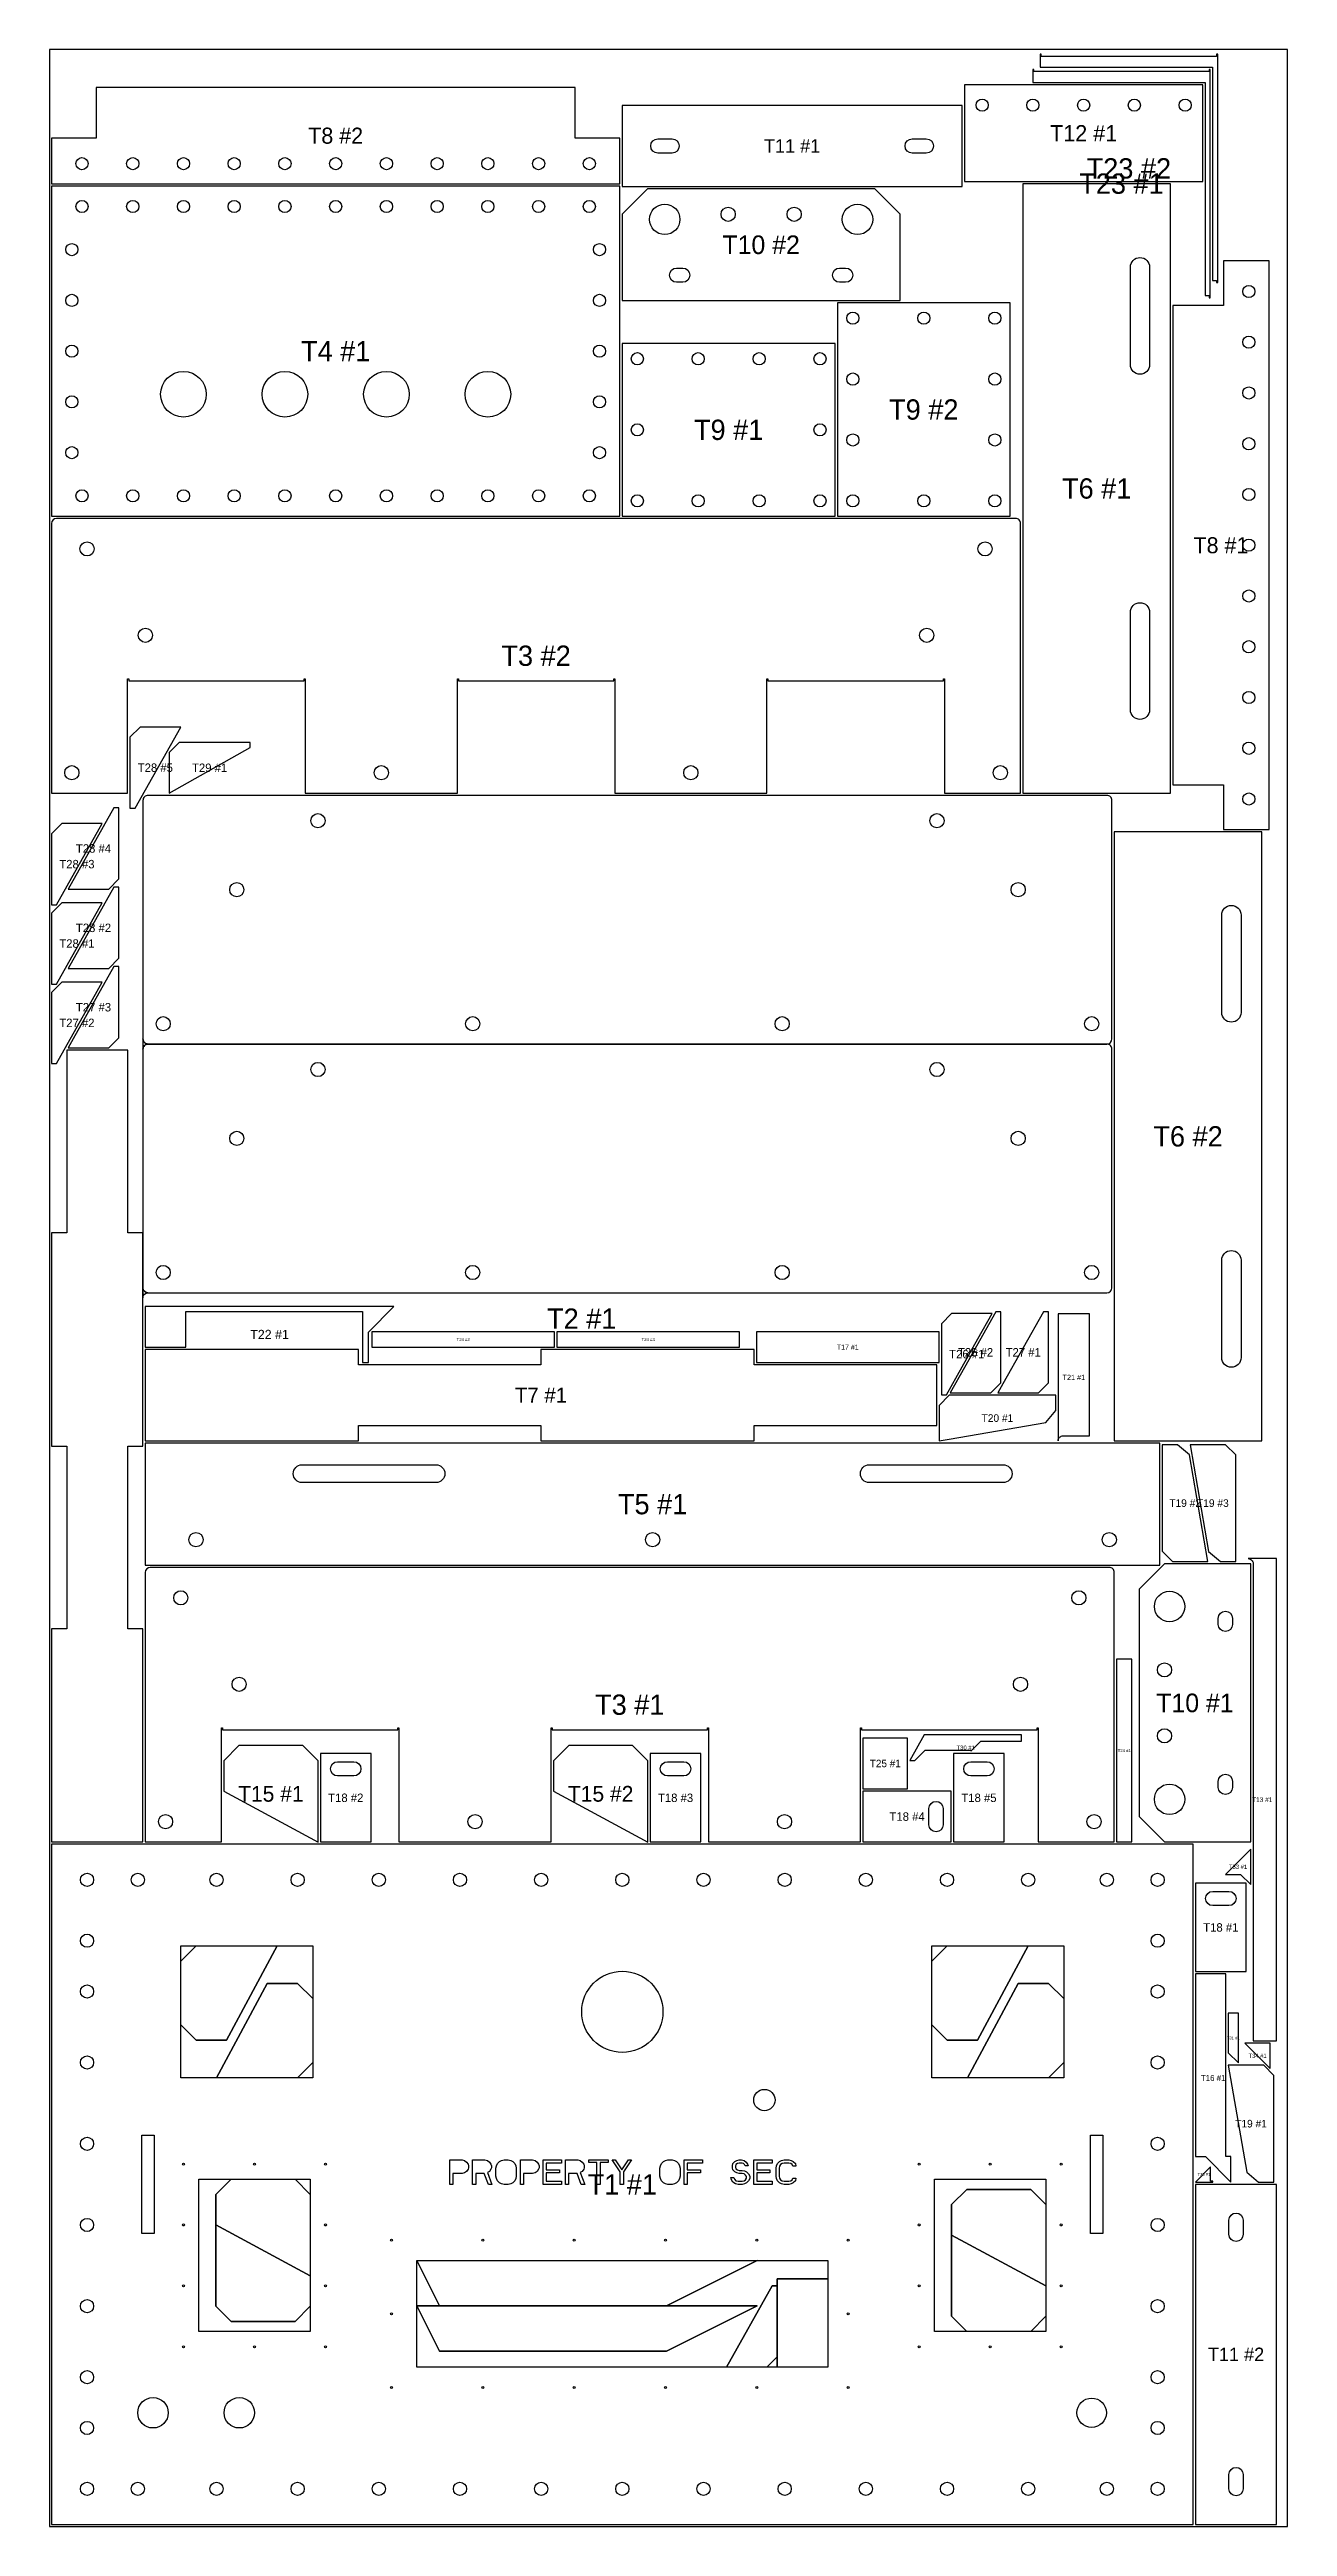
# Model space of a CAD drawing. Header units: millimetres. Extents: x 0 to 1220, y 0 to 2440.
import ezdxf
from ezdxf.enums import TextEntityAlignment as Align

# ---------------------------------------------------------------- set-up
doc = ezdxf.new("R2010")
doc.units = ezdxf.units.MM
for name, color, linetype in [('CUT_INNER', 1, 'Continuous'), ('CUT_OUTER', 7, 'Continuous'), ('LABEL', 4, 'Continuous'), ('SHEET', 8, 'Continuous')]:
    doc.layers.add(name, color=color, linetype=linetype)

msp = doc.modelspace()

# ---------------------------------------------------------------- linework, layer by layer
at = {"layer": 'CUT_INNER'}
for points in [[(599.52, 2337.999, -1), (599.52, 2351.999), (613.52, 2351.999, -1), (613.52, 2337.999)], [(850.08, 2351.999), (864.08, 2351.999, -1), (864.08, 2337.999), (850.08, 2337.999, -1)], [(624.02, 2210.695), (618.02, 2210.695, -1), (618.02, 2224.695), (624.02, 2224.695, -1)], [(784.58, 2224.695, -1), (784.58, 2210.695), (778.58, 2210.695, -1), (778.58, 2224.695)], [(1065.15398, 2225.612, -1), (1084.15398, 2225.612), (1084.15398, 2129.612, -1), (1065.15398, 2129.612)], [(1065.15398, 1885.612, -1), (1084.15398, 1885.612), (1084.15398, 1789.612, -1), (1065.15398, 1789.612)], [(1155.20398, 1587.391, -1), (1174.20398, 1587.391), (1174.20398, 1491.391, -1), (1155.20398, 1491.391)], [(1155.20398, 1247.391, -1), (1174.20398, 1247.391), (1174.20398, 1151.391, -1), (1155.20398, 1151.391)], [(248.85, 1045.84085), (380.85, 1045.84085, -1), (380.85, 1028.34085), (248.85, 1028.34085, -1)], [(807.85, 1028.34085, -1), (807.85, 1045.84085), (939.85, 1045.84085, -1), (939.85, 1028.34085)], [(1151.82098, 894.58, -1), (1165.82098, 894.58), (1165.82098, 888.58, -1), (1151.82098, 888.58)], [(283.95, 753.3), (299.95, 753.3, -1), (299.95, 739.3), (283.95, 739.3, -1)], [(608.95, 753.3), (624.95, 753.3, -1), (624.95, 739.3), (608.95, 739.3, -1)], [(907.95, 753.3), (923.95, 753.3, -1), (923.95, 739.3), (907.95, 739.3, -1)], [(1165.82098, 734.02), (1165.82098, 728.02, -1), (1151.82098, 728.02), (1151.82098, 734.02, -1)], [(880.65, 707.3), (880.65, 691.3, -1), (866.65, 691.3), (866.65, 707.3, -1)], [(1146.3, 625.598), (1162.3, 625.598, -1), (1162.3, 611.598), (1146.3, 611.598, -1)], [(1162.3, 301.78, -1), (1176.3, 301.78), (1176.3, 287.78, -1), (1162.3, 287.78)], [(1176.3, 51.22), (1176.3, 37.22, -1), (1162.3, 37.22), (1162.3, 51.22, -1)]]:
    msp.add_lwpolyline(points, format="xyb", close=True, dxfattribs=at)
for points in [[(224.5, 572), (174.5, 479), (144.5, 479), (129.5, 494), (129.5, 557), (144.5, 572)], [(129.5, 494), (144.5, 479), (174.5, 479), (224.5, 572), (259.5, 572), (259.5, 520), (244.5, 535), (214.5, 535), (164.5, 442), (129.5, 442)], [(144.5, 572), (129.5, 557), (129.5, 572)], [(914.5, 479), (884.5, 479), (869.5, 494), (869.5, 557), (884.5, 572), (964.5, 572)], [(904.5, 442), (869.5, 442), (869.5, 494), (884.5, 479), (914.5, 479), (964.5, 572), (999.5, 572), (999.5, 520), (984.5, 535), (954.5, 535)], [(869.5, 572), (884.5, 572), (869.5, 557)], [(259.5, 520), (259.5, 457), (244.5, 442), (164.5, 442), (214.5, 535), (244.5, 535)], [(999.5, 457), (984.5, 442), (904.5, 442), (954.5, 535), (984.5, 535), (999.5, 520)], [(244.5, 442), (259.5, 457), (259.5, 442)], [(999.5, 442), (984.5, 442), (999.5, 457)], [(91, 385.5), (103, 385.5), (103, 288.5), (91, 288.5)], [(1026, 288.5), (1026, 385.5), (1038, 385.5), (1038, 288.5)], [(179, 342), (164, 327), (164, 217), (179, 202), (242, 202), (257, 217), (257, 192), (147, 192), (147, 342)], [(164, 297), (164, 327), (179, 342), (242, 342), (257, 327), (257, 247)], [(257, 327), (242, 342), (257, 342)], [(394.5, 337), (394.5, 361), (406.5, 361), (409, 360.48936), (411, 358.95745), (412.5, 356.91489), (413, 355.38298), (413, 353.34043), (412.5, 351.80851), (411, 349.76596), (409, 348.23404), (406.5, 347.7234), (397.5, 347.7234), (397.5, 337)], [(417, 337), (417, 361), (429, 361), (431.5, 360.48936), (433.5, 358.95745), (435, 356.91489), (435.5, 355.38298), (435.5, 353.34043), (435, 351.80851), (433.5, 349.76596), (431.5, 348.74468), (436, 337), (432.5, 337), (428.5, 347.7234), (420, 347.7234), (420, 337)], [(440, 345.17021), (440, 352.82979), (440.5, 355.38298), (441.5, 357.42553), (443.5, 359.46809), (445.5, 360.48936), (448, 361), (452, 361), (454.5, 360.48936), (456.5, 359.46809), (458.5, 357.42553), (459.5, 355.38298), (460, 352.82979), (460, 345.17021), (459.5, 342.61702), (458.5, 340.57447), (456.5, 338.53191), (454.5, 337.51064), (452, 337), (448, 337), (445.5, 337.51064), (443.5, 338.53191), (441.5, 340.57447), (440.5, 342.61702)], [(464, 337), (464, 361), (476, 361), (478.5, 360.48936), (480.5, 358.95745), (482, 356.91489), (482.5, 355.38298), (482.5, 353.34043), (482, 351.80851), (480.5, 349.76596), (478.5, 348.23404), (476, 347.7234), (467, 347.7234), (467, 337)], [(486.5, 361), (504.5, 361), (504.5, 357.93617), (489.5, 357.93617), (489.5, 351.29787), (502.5, 351.29787), (502.5, 348.23404), (489.5, 348.23404), (489.5, 340.06383), (504.5, 340.06383), (504.5, 337), (486.5, 337)], [(508.5, 337), (508.5, 361), (520.5, 361), (523, 360.48936), (525, 358.95745), (526.5, 356.91489), (527, 355.38298), (527, 353.34043), (526.5, 351.80851), (525, 349.76596), (523, 348.74468), (527.5, 337), (524, 337), (520, 347.7234), (511.5, 347.7234), (511.5, 337)], [(531.5, 361), (550.5, 361), (550.5, 358.44681), (542.5, 358.44681), (542.5, 337), (539.5, 337), (539.5, 358.44681), (531.5, 358.44681)], [(557.5, 361), (564, 351.29787), (570.5, 361), (573.5, 361), (565.5, 349.25532), (565.5, 337), (562.5, 337), (562.5, 349.25532), (554.5, 361)], [(601.5, 345.17021), (601.5, 352.82979), (601.99999, 355.38298), (603, 357.42553), (604.99999, 359.46809), (607.00001, 360.48936), (609.49999, 361), (613.5, 361), (616.00001, 360.48936), (618, 359.46809), (619.99999, 357.42553), (621, 355.38298), (621.49999, 352.82979), (621.49999, 345.17021), (621, 342.61702), (619.99999, 340.57447), (618, 338.53191), (616.00001, 337.51064), (613.5, 337), (609.49999, 337), (607.00001, 337.51064), (604.99999, 338.53191), (603, 340.57447), (601.99999, 342.61702)], [(625.5, 361), (643.5, 361), (643.5, 357.93617), (628.5, 357.93617), (628.5, 351.29787), (641.50001, 351.29787), (641.50001, 348.23404), (628.5, 348.23404), (628.5, 337), (625.5, 337)], [(674.50001, 343.6383), (675, 342.10638), (676.5, 340.57447), (678.49999, 340.06383), (682.5, 340.06383), (684.49999, 340.57447), (685.99999, 341.59574), (687, 343.12766), (687, 344.65957), (685.99999, 346.19149), (684.49999, 347.21277), (682.5, 347.7234), (679.5, 347.7234), (677.50001, 348.23404), (675.49999, 349.25532), (673.5, 351.29787), (673.00001, 353.34043), (673.00001, 355.38298), (673.5, 357.42553), (675.49999, 359.46809), (677.50001, 360.48936), (679.5, 361), (682.00001, 361), (684.49999, 360.48936), (686.50001, 358.95745), (688.00001, 356.91489), (688.5, 355.38298), (685.5, 355.38298), (685.00001, 356.40426), (684, 357.42553), (682.5, 357.93617), (679.5, 357.93617), (678, 357.42553), (676.5, 356.40426), (676.00001, 354.87234), (676.00001, 353.85106), (676.5, 352.31915), (678, 351.29787), (679.5, 350.78723), (682.5, 350.78723), (685.00001, 350.2766), (687, 349.25532), (688.99999, 347.21277), (690, 345.17021), (690, 342.61702), (688.99999, 340.57447), (687, 338.53191), (685.00001, 337.51064), (682.5, 337), (678.49999, 337), (676.00001, 337.51064), (673.5, 339.04255), (672, 341.59574), (671.50001, 343.6383)], [(694.00001, 337), (694.00001, 361), (712.00001, 361), (712.00001, 357.93617), (697.00001, 357.93617), (697.00001, 351.29787), (709.99999, 351.29787), (709.99999, 348.23404), (697.00001, 348.23404), (697.00001, 340.06383), (712.00001, 340.06383), (712.00001, 337)], [(715.99999, 352.82979), (716.50001, 355.38298), (717.49999, 357.42553), (719.50001, 359.46809), (721.5, 360.48936), (724.00001, 361), (728.50001, 361), (730.99999, 360.48936), (733.00001, 359.46809), (735, 357.42553), (735.49999, 354.87234), (732.49999, 354.87234), (732, 356.40426), (730.5, 357.42553), (728.50001, 357.93617), (724.00001, 357.93617), (721.99999, 357.42553), (720.49999, 356.40426), (719.50001, 354.87234), (718.99999, 352.82979), (718.99999, 345.17021), (719.50001, 343.12766), (720.49999, 341.59574), (721.99999, 340.57447), (724.00001, 340.06383), (728.50001, 340.06383), (730.5, 340.57447), (732, 341.59574), (732.49999, 343.12766), (735.49999, 343.12766), (735, 340.57447), (733.00001, 338.53191), (730.99999, 337.51064), (728.50001, 337), (724.00001, 337), (721.5, 337.51064), (719.50001, 338.53191), (717.49999, 340.57447), (716.50001, 342.61702), (715.99999, 345.17021)], [(889, 207), (904, 192), (872, 192), (872, 342), (982, 342), (982, 317), (967, 332), (904, 332), (889, 317)], [(982, 237), (889, 287), (889, 317), (904, 332), (967, 332), (982, 317)], [(257, 217), (242, 202), (179, 202), (164, 217), (164, 297), (257, 247)], [(889, 287), (982, 237), (982, 207), (967, 192), (904, 192), (889, 207)], [(667, 157), (362, 157), (362.000001, 217.278639), (384.36068, 172.557279), (607.967478, 172.557279), (697.410197, 217.278639), (607.967478, 217.278639), (697.410197, 261.999999), (767, 262), (767, 244), (717, 244), (717, 237), (712, 237)], [(362.000001, 261.999999), (697.410197, 261.999999), (607.967478, 217.278639), (384.36068, 217.278639)], [(384.36068, 217.278639), (362.000001, 217.278639), (362.000001, 261.999999)], [(717, 244), (767, 244), (767, 157), (717, 157)], [(717, 167), (707, 157), (667, 157), (712, 237), (717, 237)], [(697.410197, 217.278639), (607.967478, 172.557279), (384.36068, 172.557279), (362.000001, 217.278639), (384.36068, 217.278639), (607.967478, 217.278639)], [(982, 207), (982, 192), (967, 192)], [(717, 167), (717, 157), (707, 157)]]:
    msp.add_lwpolyline(points, close=True, dxfattribs=at)
for centre, radius in [((919.1, 2385.265982), 6), ((969.1, 2385.265982), 6), ((1019.1, 2385.265982), 6), ((1069.1, 2385.265982), 6), ((1119.1, 2385.265982), 6), ((32, 2327.595), 6), ((82, 2327.595), 6), ((132, 2327.595), 6), ((182, 2327.595), 6), ((232, 2327.595), 6), ((282, 2327.595), 6), ((332, 2327.595), 6), ((382, 2327.595), 6), ((432, 2327.595), 6), ((482, 2327.595), 6), ((532, 2327.595), 6), ((32, 2285.395), 6), ((82, 2285.395), 6), ((132, 2285.395), 6), ((182, 2285.395), 6), ((232, 2285.395), 6), ((282, 2285.395), 6), ((332, 2285.395), 6), ((382, 2285.395), 6), ((432, 2285.395), 6), ((482, 2285.395), 6), ((532, 2285.395), 6), ((606.3, 2272.698982), 15), ((668.8, 2277.698982), 7), ((733.8, 2277.698982), 7), ((796.3, 2272.698982), 15), ((22, 2242.895), 6), ((542, 2242.895), 6), ((22, 2192.895), 6), ((542, 2192.895), 6), ((1181.979, 2201.691), 6), ((791.6, 2175.395), 6), ((861.6, 2175.395), 6), ((931.6, 2175.395), 6), ((22, 2142.895), 6), ((542, 2142.895), 6), ((1181.979, 2151.691), 6), ((132, 2100.395), 22.5), ((232, 2100.395), 22.5), ((332, 2100.395), 22.5), ((432, 2100.395), 22.5), ((579.3, 2135.395), 6), ((639.3, 2135.395), 6), ((699.3, 2135.395), 6), ((759.3, 2135.395), 6), ((22, 2092.895), 6), ((542, 2092.895), 6), ((791.6, 2115.395), 6), ((931.6, 2115.395), 6), ((1181.979, 2101.691), 6), ((579.3, 2065.395), 6), ((759.3, 2065.395), 6), ((791.6, 2055.395), 6), ((931.6, 2055.395), 6), ((1181.979, 2051.691), 6), ((22, 2042.895), 6), ((542, 2042.895), 6), ((32, 2000.395), 6), ((82, 2000.395), 6), ((132, 2000.395), 6), ((182, 2000.395), 6), ((232, 2000.395), 6), ((282, 2000.395), 6), ((332, 2000.395), 6), ((382, 2000.395), 6), ((432, 2000.395), 6), ((482, 2000.395), 6), ((532, 2000.395), 6), ((579.3, 1995.395), 6), ((639.3, 1995.395), 6), ((699.3, 1995.395), 6), ((759.3, 1995.395), 6), ((791.6, 1995.395), 6), ((861.6, 1995.395), 6), ((931.6, 1995.395), 6), ((1181.979, 2001.691), 6), ((37, 1948.09496), 7), ((922, 1948.09496), 7), ((1181.979, 1951.691), 6), ((1181.979, 1901.691), 6), ((94.5, 1862.96598), 7), ((864.5, 1862.96598), 7), ((1181.979, 1851.691), 6), ((1181.979, 1801.691), 6), ((1181.979, 1751.691), 6), ((22, 1727.612), 7), ((327, 1727.612), 7), ((632, 1727.612), 7), ((937, 1727.612), 7), ((264.55, 1680.31184), 7), ((874.55, 1680.31184), 7), ((1181.979, 1701.691), 6), ((184.55, 1612.392858), 7), ((954.55, 1612.392858), 7), ((112.05, 1480.28888), 7), ((417.05, 1480.28888), 7), ((722.05, 1480.28888), 7), ((1027.05, 1480.28888), 7), ((264.55, 1435.28888), 7), ((874.55, 1435.28888), 7), ((184.55, 1367.369898), 7), ((954.55, 1367.369898), 7), ((112.05, 1235.26592), 7), ((417.05, 1235.26592), 7), ((722.05, 1235.26592), 7), ((1027.05, 1235.26592), 7), ((144.35, 972.082996), 7), ((594.35, 972.082996), 7), ((1044.35, 972.082996), 7), ((129.35, 914.78296), 7), ((1014.35, 914.78296), 7), ((1103.816998, 906.3), 15), ((186.85, 829.65398), 7), ((956.85, 829.65398), 7), ((1098.816998, 843.8), 7), ((1098.816998, 778.8), 7), ((1103.816998, 716.3), 15), ((114.35, 694.3), 7), ((419.35, 694.3), 7), ((724.35, 694.3), 7), ((1029.35, 694.3), 7), ((37, 637), 6.5), ((87, 637), 6.5), ((164.5, 637), 6.5), ((244.5, 637), 6.5), ((324.5, 637), 6.5), ((404.5, 637), 6.5), ((484.5, 637), 6.5), ((564.5, 637), 6.5), ((644.5, 637), 6.5), ((724.5, 637), 6.5), ((804.5, 637), 6.5), ((884.5, 637), 6.5), ((964.5, 637), 6.5), ((1042, 637), 6.5), ((1092, 637), 6.5), ((37, 577), 6.5), ((1092, 577), 6.5), ((564.5, 507), 40), ((37, 527), 6.5), ((1092, 527), 6.5), ((37, 457), 6.5), ((1092, 457), 6.5), ((704.5, 420), 10.5), ((37, 377), 6.5), ((1092, 377), 6.5), ((132, 357), 1), ((202, 357), 1), ((272, 357), 1), ((857, 357), 1), ((927, 357), 1), ((997, 357), 1), ((37, 297), 6.5), ((132, 297), 1), ((272, 297), 1), ((857, 297), 1), ((997, 297), 1), ((1092, 297), 6.5), ((337, 282), 1), ((427, 282), 1), ((517, 282), 1), ((607, 282), 1), ((697, 282), 1), ((787, 282), 1), ((37, 217), 6.5), ((132, 237), 1), ((272, 237), 1), ((857, 237), 1), ((997, 237), 1), ((1092, 217), 6.5), ((337, 209.5), 1), ((787, 209.5), 1), ((132, 177), 1), ((202, 177), 1), ((272, 177), 1), ((857, 177), 1), ((927, 177), 1), ((997, 177), 1), ((37, 147), 6.5), ((1092, 147), 6.5), ((102, 112), 15), ((187, 112), 15), ((337, 137), 1), ((427, 137), 1), ((517, 137), 1), ((607, 137), 1), ((697, 137), 1), ((787, 137), 1), ((1027, 112), 14.5), ((37, 97), 6.5), ((1092, 97), 6.5), ((37, 37), 6.5), ((87, 37), 6.5), ((164.5, 37), 6.5), ((244.5, 37), 6.5), ((324.5, 37), 6.5), ((404.5, 37), 6.5), ((484.5, 37), 6.5), ((564.5, 37), 6.5), ((644.5, 37), 6.5), ((724.5, 37), 6.5), ((804.5, 37), 6.5), ((884.5, 37), 6.5), ((964.5, 37), 6.5), ((1042, 37), 6.5), ((1092, 37), 6.5)]:
    msp.add_circle(centre, radius, dxfattribs=at)
at = {"layer": 'CUT_OUTER'}
for points in [[(1143.9, 2195.566), (1143.9, 2420.27396), (1142.9, 2420.27396), (1142.9, 2418.27396), (969.9, 2418.27396), (969.9, 2420.27396), (968.9, 2420.27396), (968.9, 2407.566), (1138.9, 2407.566), (1138.9, 2197.566), (1142.9, 2197.566), (1142.9, 2195.566)], [(1151.2, 2210.574), (1151.2, 2435.28196), (1150.2, 2435.28196), (1150.2, 2433.28196), (977.2, 2433.28196), (977.2, 2435.28196), (976.2, 2435.28196), (976.2, 2422.574), (1146.2, 2422.574), (1146.2, 2212.574), (1150.2, 2212.574), (1150.2, 2210.574)], [(2, 2352.595), (2, 2307.695), (562, 2307.695), (562, 2352.595), (518, 2352.595), (518, 2402.62), (46, 2402.62), (46, 2352.595)], [(1136.6, 2309.912), (1136.6, 2405.26598), (901.6, 2405.26598), (901.6, 2309.912)], [(564.3, 2304.999), (899.3, 2304.999), (899.3, 2384.999), (564.3, 2384.999)], [(2, 1980.395), (562, 1980.395), (562, 2305.395), (2, 2305.395)], [(564.3, 2192.695), (838.3, 2192.695), (838.3, 2277.698982), (813.3, 2302.69898), (589.3, 2302.69898), (564.3, 2277.698982)], [(959.3, 1707.612), (1104.65398, 1707.612), (1104.65398, 2307.612), (959.3, 2307.612)], [(1156.979, 1671.691), (1201.879, 1671.691), (1201.879, 2231.691), (1156.979, 2231.691), (1156.979, 2187.691), (1106.954, 2187.691), (1106.954, 1715.691), (1156.979, 1715.691)], [(946.6, 1980.395), (946.6, 2190.395), (776.6, 2190.395), (776.6, 1980.395)], [(564.3, 1980.395), (774.3, 1980.395), (774.3, 2150.395), (564.3, 2150.395)], [(84.3, 1692.565), (129.3, 1772.565), (89.3, 1772.565), (79.3, 1762.565), (79.3, 1692.565)], [(197.771, 1757.464), (127.771, 1757.464), (117.771, 1747.464), (117.771, 1707.464), (197.771, 1752.464)], [(63.328, 1692.986), (18.328, 1612.986), (58.328, 1612.986), (68.328, 1622.986), (68.328, 1692.986)], [(7, 1597.538), (52, 1677.538), (12, 1677.538), (2, 1667.538), (2, 1597.538)], [(1049.35, 1069.391), (1194.70398, 1069.391), (1194.70398, 1669.391), (1049.35, 1669.391)], [(63.327, 1614.793), (18.327, 1534.793), (58.327, 1534.793), (68.327, 1544.793), (68.327, 1614.793)], [(7, 1519.347), (52, 1599.347), (12, 1599.347), (2, 1589.347), (2, 1519.347)], [(7, 1441.156), (47, 1512.267111), (52, 1521.156), (12, 1521.156), (2, 1511.156), (2, 1441.156)], [(63.326, 1536.6), (23.326, 1465.48889), (18.326, 1456.6), (58.326, 1456.6), (68.326, 1466.6), (68.326, 1536.6)], [(94.35, 1161.741), (134.35, 1161.741), (134.35, 1196.741), (308.35, 1196.741), (308.35, 1146.741), (314.35, 1146.741), (314.35, 1176.648962), (339.35, 1201.64896), (94.35, 1201.64896)], [(901.676392, 1141.689809), (887.605, 1116.674), (927.605, 1116.674), (937.605, 1126.674), (937.605, 1196.674), (932.604998, 1196.674001)], [(979.57, 1196.674), (939.57, 1125.56289), (934.57, 1116.674), (974.57, 1116.674), (984.57, 1126.674), (984.57, 1196.674)], [(317.692, 1161.741), (497.692, 1161.741), (497.692, 1176.741), (317.692, 1176.741)], [(499.992, 1161.741), (679.992, 1161.741), (679.992, 1176.741), (499.992, 1176.741)], [(696.65, 1176.741), (696.65, 1146.741), (876.65, 1146.741), (876.65, 1176.741)], [(914.878608, 1169.849193), (928.95, 1194.865001), (888.95, 1194.865001), (878.95, 1184.865001), (878.95, 1114.865001), (883.950002, 1114.865)], [(94.35, 1159.441), (94.35, 1069.391), (304.35, 1069.391), (304.35, 1084.391), (484.35, 1084.391), (484.35, 1069.391), (694.35, 1069.391), (694.35, 1084.391), (874.35, 1084.391), (874.35, 1144.441), (694.35, 1144.441), (694.35, 1159.441), (484.35, 1159.441), (484.35, 1144.441), (304.35, 1144.441), (304.35, 1159.441)], [(991.65, 1099.374), (991.65, 1114.374), (886.65, 1114.374), (876.65, 1104.374), (876.65, 1069.374), (886.502118, 1071.087412), (981.797882, 1087.660588)], [(94.35, 947.083), (1094.35, 947.083), (1094.35, 1067.09085), (94.35, 1067.09085)], [(1096.65, 1065.6), (1096.65, 960.6), (1106.65, 950.6), (1141.65, 950.6), (1123.363412, 1055.747883), (1111.65, 1065.6)], [(1168.984, 950.6), (1168.984, 1055.6), (1158.984, 1065.6), (1123.984, 1065.6), (1142.270588, 960.452118), (1153.984, 950.6)], [(1183.82098, 674.3), (1183.82098, 948.3), (1098.816998, 948.3), (1073.817, 923.3), (1073.817, 699.3), (1098.816998, 674.3)], [(1066.65, 674.3), (1066.65, 854.3), (1051.65, 854.3), (1051.65, 674.3)], [(264.65, 754.231), (249.65, 769.231), (186.65, 769.231), (171.65, 754.231), (171.65, 724.231), (264.65, 674.231)], [(266.95, 674.3), (316.95, 674.3), (316.95, 761.3), (266.95, 761.3)], [(589.65, 754.231), (574.65, 769.231), (511.65, 769.231), (496.65, 754.231), (496.65, 724.231), (589.65, 674.231)], [(591.95, 674.3), (641.95, 674.3), (641.95, 761.3), (591.95, 761.3)], [(845.65, 776.625), (801.65, 776.625), (801.65, 726.6), (845.65, 726.6)], [(862.889002, 764.704), (907.889002, 764.704), (907.889002, 763.59288), (917.889002, 773.59288), (957.889002, 773.59288), (957.889002, 779.71981), (861.960392, 779.71981), (847.889, 754.704001), (852.889002, 754.704)], [(890.95, 674.3), (940.95, 674.3), (940.95, 761.3), (890.95, 761.3)], [(801.65, 724.3), (801.65, 674.3), (888.65, 674.3), (888.65, 724.3)], [(1127, 672), (2, 672), (2, 2), (1127, 2)], [(1158.821, 642.327), (1173.820998, 642.327), (1183.820998, 632.327), (1183.820998, 667.327)], [(1129.3, 546.598), (1179.3, 546.598), (1179.3, 633.598), (1129.3, 633.598)], [(1164.25398, 364.298), (1159.3, 364.298), (1159.3, 544.298), (1129.3, 544.298), (1129.3, 364.298), (1139.253982, 364.298), (1164.25398, 339.298)], [(1161.6, 505.598), (1161.6, 466.598), (1171.6, 456.598), (1171.6, 505.598)], [(1202.991, 451.144), (1202.991, 476.143998), (1177.991, 476.143998)], [(1206.583, 339.3), (1206.583, 444.3), (1196.583, 454.3), (1161.583, 454.3), (1179.869588, 349.152118), (1191.583, 339.3)], [(1144.298, 354.3), (1129.298, 339.3), (1146.298, 339.3), (1146.298, 340.3), (1144.298, 340.3)], [(1129.3, 337), (1129.3, 2), (1209.3, 2), (1209.3, 337)]]:
    msp.add_lwpolyline(points, close=True, dxfattribs=at)
for points in [[(957, 1973.09496, 0.414214), (952.000001, 1978.09496), (6.999988, 1978.09496, 0.414213), (2, 1973.094961), (2, 1707.612), (77, 1707.612), (77, 1819.96598), (78, 1819.96598), (78, 1817.96598), (251, 1817.96598), (251, 1819.96598), (252, 1819.96598), (252, 1707.612), (402, 1707.612), (402, 1819.96598), (403, 1819.96598), (403, 1817.96598), (556, 1817.96598), (556, 1819.96598), (557, 1819.96598), (557, 1707.612), (707, 1707.612), (707, 1819.96598), (708, 1819.96598), (708, 1817.96598), (881, 1817.96598), (881, 1819.96598), (882, 1819.96598), (882, 1707.612), (957, 1707.612)], [(1047.05, 1455.28888, 0.414214), (1042.050001, 1460.28888), (97.050011, 1460.28888, -0.414214), (92.05, 1465.28888), (92.05, 1455.288881, -0.414214), (97.050011, 1460.28888), (1042.050001, 1460.28888, 0.414213), (1047.05, 1465.288879), (1047.05, 1700.311839, 0.414214), (1042.050001, 1705.31184), (97.050006, 1705.31184, 0.414214), (92.05, 1700.311841), (92.05, 1465.28888, 0.414214), (97.050011, 1460.28888, 0.414214), (92.05, 1455.288881), (92.05, 1210.265921, -0.414213), (97.049988, 1215.26592, -0.414213), (92.05, 1220.265921), (92.05, 1274.3), (77.05, 1274.3), (77.05, 1454.3), (17, 1454.3), (17, 1274.3), (2, 1274.3), (2, 1064.3), (17, 1064.3), (17, 884.3), (2, 884.3), (2, 674.3), (92.05, 674.3), (92.05, 884.3), (77.05, 884.3), (77.05, 1064.3), (92.05, 1064.3), (92.05, 1220.265921, 0.414213), (97.049988, 1215.26592), (1042.050001, 1215.26592, 0.414213), (1047.05, 1220.265919)], [(1024.96184, 1194.391849), (993.95, 1194.391849), (993.95, 1069.384, -0.414214), (998.950001, 1074.383999), (1024.96184, 1074.383999)], [(1186.120999, 478.444), (1209.109159, 478.444), (1209.109159, 953.45185), (1181.121, 953.45185, -0.414214), (1186.120999, 948.451844)], [(1049.35, 939.78296, 0.414214), (1044.350001, 944.78296), (99.349988, 944.78296, 0.414213), (94.35, 939.782961), (94.35, 674.3), (169.35, 674.3), (169.35, 786.65398), (170.35, 786.65398), (170.35, 784.65398), (343.35, 784.65398), (343.35, 786.65398), (344.35, 786.65398), (344.35, 674.3), (494.35, 674.3), (494.35, 786.65398), (495.35, 786.65398), (495.35, 784.65398), (648.35, 784.65398), (648.35, 786.65398), (649.35, 786.65398), (649.35, 674.3), (799.35, 674.3), (799.35, 786.65398), (800.35, 786.65398), (800.35, 784.65398), (973.35, 784.65398), (973.35, 786.65398), (974.35, 786.65398), (974.35, 674.3), (1049.35, 674.3)]]:
    msp.add_lwpolyline(points, format="xyb", close=True, dxfattribs=at)
at = {"layer": 'SHEET'}
msp.add_lwpolyline([(0, 0), (1220, 0), (1220, 2440), (0, 2440)], close=True, dxfattribs=at)

# ---------------------------------------------------------------- texts
at = {"layer": 'LABEL'}
for s, height, p in [('T8 #2', 15.820833, (282, 2355.1575)), ('T11 #1', 13.333333, (731.8, 2344.999)), ('T12 #1', 15.89233, (1019.1, 2357.58899)), ('T23 #1', 20, (1056.4, 2307.91998)), ('T23 #2', 20, (1063.7, 2322.92798)), ('T10 #2', 18.333997, (701.3, 2247.69699)), ('T4 #1', 20, (282, 2142.895)), ('T9 #1', 20, (669.3, 2065.395)), ('T9 #2', 20, (861.6, 2085.395)), ('T6 #1', 20, (1031.97699, 2007.612)), ('T8 #1', 15.820833, (1154.4165, 1951.691)), ('T3 #2', 20, (479.5, 1842.85348)), ('T28 #5', 8.333333, (104.3, 1732.565)), ('T29 #1', 8.333333, (157.771, 1732.464)), ('T28 #3', 8.333333, (27, 1637.538)), ('T28 #4', 8.333333, (43.328, 1652.986)), ('T28 #1', 8.333333, (27, 1559.347)), ('T28 #2', 8.333333, (43.327, 1574.793)), ('T27 #3', 8.333333, (43.326, 1496.6)), ('T27 #2', 8.333333, (27, 1481.156)), ('T6 #2', 20, (1122.02699, 1369.391)), ('T2 #1', 20, (524.525, 1189.80592)), ('T22 #1', 9.151327, (216.85, 1174.19498)), ('T24 #2', 3, (407.692, 1169.241)), ('T24 #3', 3, (589.992, 1169.241)), ('T17 #1', 5, (786.65, 1161.741)), ('T26 #1', 8.333333, (903.95, 1154.865001)), ('T26 #2', 8.333333, (912.605, 1156.674001)), ('T27 #1', 8.333333, (959.57, 1156.674)), ('T21 #1', 5.16864, (1009.45592, 1131.887925)), ('T7 #1', 15.008333, (484.35, 1114.416)), ('T20 #1', 7.5, (934.15, 1091.874)), ('T5 #1', 20, (594.35, 1007.086925)), ('T19 #2', 7.5, (1119.15, 1008.1)), ('T19 #3', 7.5, (1146.484, 1008.1)), ('T3 #1', 20, (571.85, 809.54148)), ('T10 #1', 18.333997, (1128.81899, 811.3)), ('T30 #1', 4.169302, (902.889001, 767.211905)), ('T24 #1', 3, (1059.15, 764.3)), ('T25 #1', 7.333333, (823.65, 751.6125)), ('T15 #1', 15.5, (218.15, 721.731)), ('T18 #2', 8.333333, (291.95, 717.8)), ('T15 #2', 15.5, (543.15, 721.731)), ('T18 #3', 8.333333, (616.95, 717.8)), ('T18 #5', 8.333333, (915.95, 717.8)), ('T13 #1', 4.664693, (1195.11508, 715.947925)), ('T18 #4', 8.333333, (845.15, 699.3)), ('T33 #1', 4.166666, (1171.320999, 649.827)), ('T18 #1', 8.333333, (1154.3, 590.098)), ('T31 #1', 3, (1166.6, 481.098)), ('T34 #1', 4.166666, (1190.491, 463.643999)), ('T16 #1', 5.825663, (1146.77699, 441.798)), ('T19 #1', 7.5, (1184.083, 396.8)), ('T1 #1', 20, (564.5, 337)), ('T35 #1', 3, (1137.798, 346.8)), ('T11 #2', 13.333333, (1169.3, 169.5))]:
    msp.add_text(s, height=height, dxfattribs=at).set_placement(p, align=Align.MIDDLE_CENTER)

doc.saveas('drawing.dxf')
